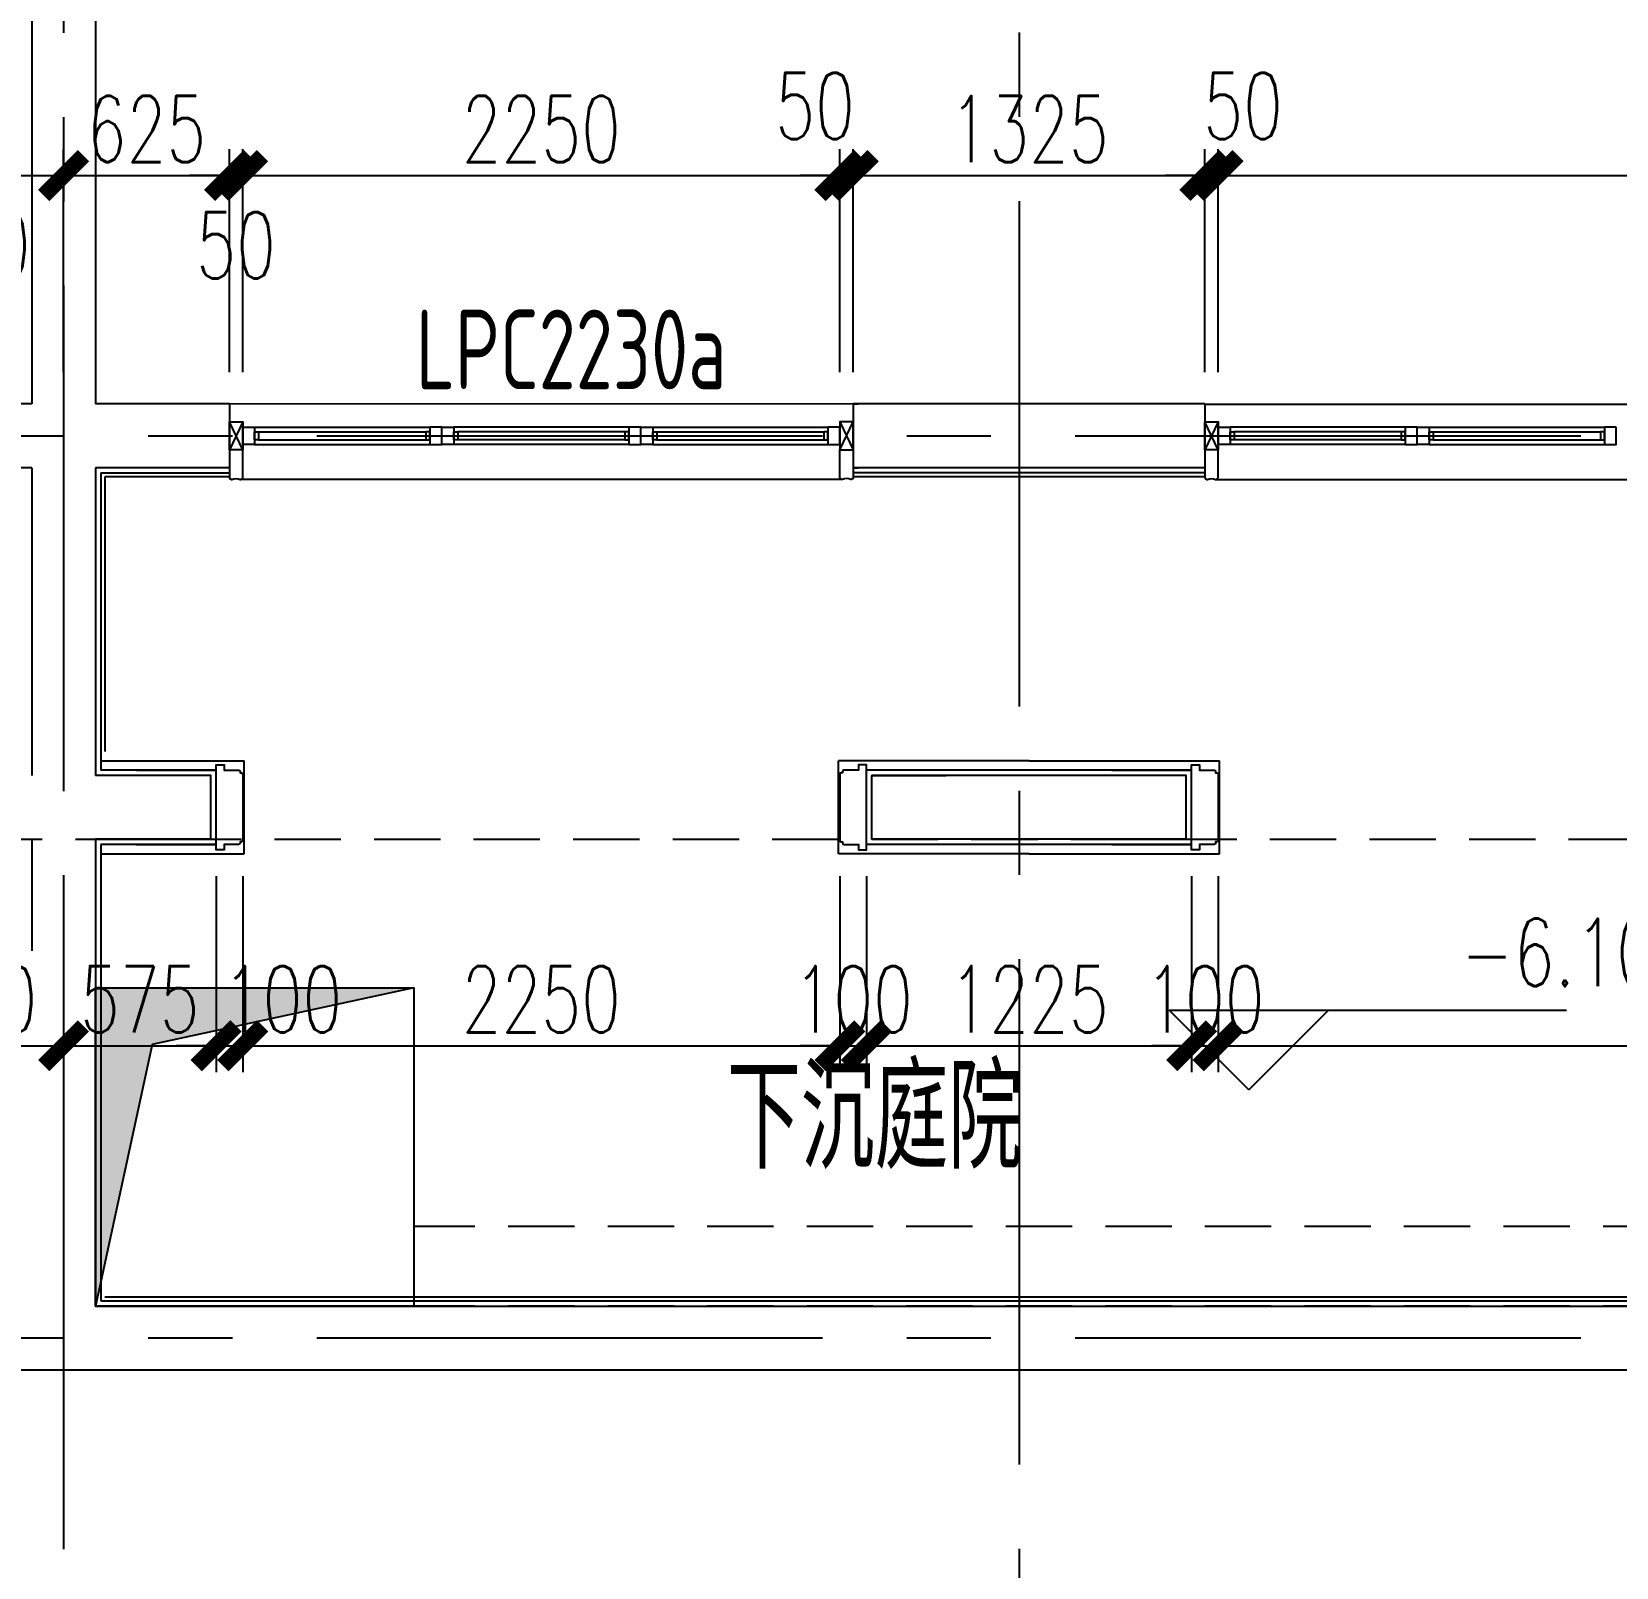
# Model space of a CAD drawing. Extents: x 296441 to 853063, y 459050 to 1117990.
# Drawn here: x 648778 to 654748, y 870055 to 875843 of the extents above; entities that cross this region are included whole.
import ezdxf

# ---------------------------------------------------------------- set-up
doc = ezdxf.new("R2010")
doc.units = 0
doc.header["$LTSCALE"] = 1000
for name, pattern in [('14-FL01-P$0$HIDDEN', [0.375, 0.25, -0.125]), ('14-GRID$0$CENTER2', [28.575, 19.05, -3.175, 3.175, -3.175]), ('BSMT-PLAN-BS01$0$$0$HIDDEN', [0.375, 0.25, -0.125]), ('DZ-3-PLAN-FL01$0$DASHED2', [0.375, 0.25, -0.125])]:
    doc.linetypes.add(name, pattern=pattern)
for name, color, linetype in [('14-GRID$0$G-GRID', 9, '14-GRID$0$CENTER2'), ('14-PLAN-BS01-P$0$A-ANNO-LEVL', 3, 'Continuous'), ('14-PLAN-BS01-P$0$A-ROOM-IDEN', 4, 'Continuous'), ('A-ROOF', 2, 'Continuous'), ('BSMT-PLAN-BS01$0$A-WALL', 1, 'Continuous'), ('DZ-3-PLAN-FL01$0$A-WALL', 1, 'Continuous'), ('DZ-PLAN-MAIN-FL01$0$A-WIND-IDEN', 33, 'Continuous'), ('E-TEXT-BS01-MI-14$0$A-ROOM-IDEN', 4, 'Continuous'), ('E1-BS01-14$0$A-WALL-FNSH', 6, 'Continuous'), ('E1-BS01-18-19$0$A-FLOR', 23, 'Continuous'), ('E1-BS01-18-19$0$A-OVLK', 140, 'Continuous'), ('E1-BS01-18-19$0$A-SECT-WIND', 155, 'Continuous'), ('E1-BS01-18-19$0$A-SECT-WOOD', 17, 'Continuous'), ('E1-BS01-18-19$0$A-WALL-FNSH', 6, 'Continuous'), ('E1-BS01-18-19$0$G-XREF', 2, 'Continuous'), ('E1-BS01-20$0$A-WALL', 1, 'Continuous'), ('G-BS01-20$0$A-OVLK', 140, 'Continuous'), ('menchuangtao1$0$A-DETL-STONE', 42, 'Continuous'), ('menchuangtao1$0$A-WALL', 1, 'Continuous'), ('menchuangtao1$0$A_CUR_FRAME', 112, 'Continuous'), ('mentao100$0$A-SECT-FNSH', 6, 'Continuous'), ('mentao100$0$A-SECT-STONE', 42, 'Continuous'), ('mentao100$0$A-WALL', 1, 'Continuous'), ('PUB_TEXT', 7, 'Continuous'), ('WALL', 242, 'Continuous'), ('ZT0_默认图层-----PM、LM、DY、JD', 7, 'Continuous'), ('ZT1_Dim---标注---PM、LM、DY、JD', 252, 'Continuous')]:
    doc.layers.add(name, color=color, linetype=linetype)
doc.styles.add('_TCH_DIM', font='SIMPLEX', dxfattribs={"bigfont": 'GBCBIG'})
doc.styles.get("Standard").update_dxf_attribs({"font": 'gbenor.shx', "bigfont": 'gbcbig.shx'})
doc.styles.add('ZT-DIMSTYLE', font='ROMANS.shx', dxfattribs={"width": 0.7, "bigfont": 'CHINESE.shx'})
doc.dimstyles.new('ZT-DIM100', dxfattribs={"dimscale": 100, "dimtxt": 2.5, "dimasz": 1.5, "dimexe": 1, "dimexo": 1, "dimgap": 0.5, "dimtad": 1, "dimdec": 0, "dimdsep": 46, "dimtxsty": 'ZT-DIMSTYLE', "dimblk": 'ARCHTICK', "dimcen": 2.5, "dimclrd": 175, "dimclre": 175, "dimclrt": 7, "dimazin": 2, "dimtfac": 1, "dimtix": 1, "dimtmove": 2, "dimatfit": 3, "dimfxl": 0, "dimarcsym": 0})

# ---------------------------------------------------------------- blocks, each defined once
blk = doc.blocks.new('E1-BS01-18-19$0$750----DDDD')
at = {"layer": 'E1-BS01-18-19$0$A-SECT-WIND'}
for p, q in [((45, 32.5), (705, 32.5)), ((60, 15), (690, 15)), ((45, -32.5), (705, -32.5)), ((60, -15), (690, -15))]:
    blk.add_line(p, q, dxfattribs=at)
at = {"layer": 'E1-BS01-18-19$0$A-SECT-WOOD'}
for points in [[(0, 32.5), (45, 32.5), (45, -32.5), (0, -32.5)], [(60, 15), (60, -15), (45, -15), (45, 15)], [(690, 15), (690, -15), (705, -15), (705, 15)], [(750, 32.5), (705, 32.5), (705, -32.5), (750, -32.5)]]:
    blk.add_lwpolyline(points, close=True, dxfattribs=at)
blk = doc.blocks.new('menchuangtao1')
at = {"layer": 'menchuangtao1$0$A-DETL-STONE'}
blk.add_lwpolyline([(-10, -52.5), (-10, -159.2, -0.471625), (-15, -162.1, -0.528396), (-19.5, -164.7, 0.241692), (-50.5, -164.7, -0.528396), (-55, -162.1, -0.471625), (-60, -159.2), (-60, -52.5)], format="xyb", close=True, dxfattribs=at)
at = {"layer": 'menchuangtao1$0$A-WALL'}
for p, q in [((-10, 120), (-10, -120)), ((-10, 120), (10, 120)), ((-10, -120), (10, -120))]:
    blk.add_line(p, q, dxfattribs=at)
at = {"layer": 'menchuangtao1$0$A_CUR_FRAME'}
for p, q in [((-60, -52.5), (-10, 52.5)), ((-60, 52.5), (-10, -52.5))]:
    blk.add_line(p, q, dxfattribs=at)
blk.add_lwpolyline([(-10, -52.5), (-10, 52.5), (-60, 52.5), (-60, -52.5)], close=True, dxfattribs=at)
blk = doc.blocks.new('6yhd')
at = {"layer": 'E1-BS01-14$0$A-WALL-FNSH'}
for p, q in [((-4299.9, -3740), (-2975.1, -3740)), ((-140, -3740), (-624.9, -3740))]:
    blk.add_line(p, q, dxfattribs=at)
at = {"layer": 'E1-BS01-18-19$0$A-FLOR'}
for p, q in [((-4298.4, -3480.4), (-8900, -3480.4)), ((-2975.1, -3480), (-623.4, -3480.4)), ((-4341.8, -3765), (-8858.1, -3765)), ((-2933.2, -3765), (-666.8, -3765))]:
    blk.add_line(p, q, dxfattribs=at)
at = {"layer": 'E1-BS01-18-19$0$A-OVLK'}
for p, q in [((-4300, -3755), (-2975.1, -3755)), ((-624.9, -3755), (-155, -3755))]:
    blk.add_line(p, q, dxfattribs=at)
at = {"layer": 'WALL'}
for p, q in [((-9480, 7380), (-9480, -3480)), ((-120, 4080), (-120.3, -3480)), ((-9480, -3480), (-8900, -3480)), ((-4299.9, -3480), (-2975.1, -3480)), ((-4299.9, -3480), (-4299.9, -3720)), ((-2975.1, -3480), (-2975.1, -3720)), ((-624.9, -3480), (-120.3, -3480)), ((-624.9, -3480), (-624.9, -3720)), ((-9480, -3720), (-8900, -3720)), ((-4299.9, -3720), (-2975.1, -3720)), ((-624.9, -3720), (-120, -3720))]:
    blk.add_line(p, q, dxfattribs=at)
at = {"extrusion": (0, 0, -1), "zscale": -1}
for p in [(5100, -3600), (2174.9, -3600), (674.9, -3600)]:
    blk.add_blockref('E1-BS01-18-19$0$750----DDDD', p, dxfattribs=at)
for p in [(-5100, -3600), (-2174.9, -3600)]:
    blk.add_blockref('E1-BS01-18-19$0$750----DDDD', p)
at = {"layer": 'E1-BS01-18-19$0$G-XREF'}
blk.add_blockref('menchuangtao1', (-4289.9, -3600), dxfattribs=at)
at = {"layer": 'E1-BS01-18-19$0$G-XREF', "extrusion": (0, 0, -1), "zscale": -1}
blk.add_blockref('menchuangtao1', (2985.1, -3600), dxfattribs=at)
at = {"layer": 'WALL'}
blk.add_blockref('menchuangtao1', (-614.9, -3600), dxfattribs=at)
blk = doc.blocks.new('20B-1')
at = {"layer": '14-PLAN-BS01-P$0$A-ANNO-LEVL'}
for p, q in [((863748.5, 68328.1), (863448.5, 68628.1)), ((863448.5, 68628.1), (864944.5, 68628.1)), ((863748.5, 68328.1), (864048.5, 68628.1))]:
    blk.add_line(p, q, dxfattribs=at)
at = {"layer": 'DZ-PLAN-MAIN-FL01$0$A-WIND-IDEN', "color": 2, "width": 0.8}
blk.add_text('LPC2230a', height=300, dxfattribs=at).set_placement((860610.3, 70968.3))
at = {"layer": 'E-TEXT-BS01-MI-14$0$A-ROOM-IDEN'}
blk.add_text('下沉庭院', height=385.82, dxfattribs=at).set_placement((861782.7, 68029.9))
at = {"layer": 'PUB_TEXT', "style": '_TCH_DIM', "width": 0.705882}
blk.add_text('-6.100', height=255, dxfattribs=at).set_placement((864545.9, 68718.1))
blk = doc.blocks.new('2133')
at = {"layer": 'A-ROOF'}
h = blk.add_hatch(color=239, dxfattribs=at)
h.dxf.hatch_style = 1
h.paths.add_polyline_path([(2190184.9, 1716690.7), (2190876.8, 1716840.9), (2190941.9, 1716904.7), (2189970.9, 1716904.7), (2189970.9, 1715907), (2190014.8, 1715907)])
h.paths.add_polyline_path([(2190014.8, 1715907), (2189970.9, 1715907), (2189970.9, 1715704.7)])
h.paths.add_polyline_path([(2190970.5, 1716904.7), (2190941.9, 1716904.7), (2190876.8, 1716840.9), (2190970.5, 1716861.2)])
h.paths.add_polyline_path([(2191170.9, 1716904.7), (2190970.5, 1716904.7), (2190970.5, 1716861.2)])
at = {"layer": '14-PLAN-BS01-P$0$A-ROOM-IDEN', "linetype": '14-FL01-P$0$HIDDEN'}
for points in [[(2199275.9, 1716004.7), (2191170.9, 1716004.7)], [(2199275.9, 1715704.7), (2191170.9, 1715704.7)]]:
    blk.add_lwpolyline(points, dxfattribs=at)
at = {"layer": 'A-ROOF', "color": 239}
blk.add_lwpolyline([(2189970.9, 1716904.7), (2191170.9, 1716904.7), (2191170.9, 1715704.7), (2189970.9, 1715704.7)], close=True, dxfattribs=at)
blk.add_lwpolyline([(2189970.9, 1716904.7), (2191170.9, 1716904.7), (2191170.9, 1715704.7), (2189970.9, 1715704.7)], close=True, dxfattribs=at)
blk.add_lwpolyline([(2191170.9, 1716904.7), (2190184.9, 1716690.7), (2189970.9, 1715704.7)], dxfattribs=at)
blk = doc.blocks.new('mentao100')
at = {"layer": 'mentao100$0$A-SECT-FNSH'}
for p, q in [((-280, 140), (20, 140)), ((-280, -140), (20, -140))]:
    blk.add_line(p, q, dxfattribs=at)
at = {"layer": 'mentao100$0$A-SECT-STONE', "ltscale": 0.1}
blk.add_lwpolyline([(20, 140), (20, 160), (50, 160), (50, 140), (105, 140, -0.414214), (110, 135), (110, 130), (115, 130, -0.414165), (120, 125), (120, 97.7), (120, -125, -0.414165), (115, -130), (110, -130), (110, -135, -0.414214), (105, -140), (50, -140), (50, -160), (20, -160), (20, -140)], format="xyb", close=True, dxfattribs=at)
at = {"layer": 'mentao100$0$A-WALL'}
blk.add_lwpolyline([(-280, -120), (0, -120), (0, 120), (-280, 120)], dxfattribs=at)
blk = doc.blocks.new('_ArchTick')
at = {"color": 0, "linetype": 'ByBlock', "const_width": 0.4}
blk.add_lwpolyline([(-0.5, -0.5), (0.5, 0.5)], dxfattribs=at)
blk = doc.blocks.new('*D2205')
at = {"layer": 'Defpoints', "color": 0, "ltscale": 1000, "transparency": 16777216}
for p in [(653248.4, 872759.3), (657748.5, 872759.3), (657748.5, 872020.5)]:
    blk.add_point(p, dxfattribs=at)
at = {"layer": 'ZT1_Dim---标注---PM、LM、DY、JD', "color": 175, "linetype": 'ByBlock', "lineweight": -2, "ltscale": 1000, "transparency": 16777216}
for p, q in [((653248.4, 872659.3), (653248.4, 871920.5)), ((657748.5, 872659.3), (657748.5, 871920.5))]:
    blk.add_line(p, q, dxfattribs=at)
at = {"layer": 'ZT1_Dim---标注---PM、LM、DY、JD', "color": 175, "lineweight": -2, "ltscale": 1000, "transparency": 16777216}
blk.add_line((653248.4, 872020.5), (657748.5, 872020.5), dxfattribs=at)
at = {"layer": 'ZT1_Dim---标注---PM、LM、DY、JD', "color": 175, "lineweight": -2, "ltscale": 1000, "transparency": 16777216, "xscale": 150, "yscale": 150, "zscale": 150, "rotation": 180}
blk.add_blockref('_ArchTick', (653248.4, 872020.5), dxfattribs=at)
at = {"layer": 'ZT1_Dim---标注---PM、LM、DY、JD', "color": 175, "lineweight": -2, "ltscale": 1000, "transparency": 16777216, "xscale": 150, "yscale": 150, "zscale": 150}
blk.add_blockref('_ArchTick', (657748.5, 872020.5), dxfattribs=at)
at = {"layer": 'ZT1_Dim---标注---PM、LM、DY、JD', "color": 7, "ltscale": 1000, "transparency": 16777216, "insert": (655498.4, 872195.5), "char_height": 250, "attachment_point": 5, "style": 'ZT-DIMSTYLE'}
blk.add_mtext('4500', dxfattribs=at)
blk = doc.blocks.new('*D2206')
at = {"layer": 'Defpoints', "color": 0, "ltscale": 1000, "transparency": 16777216}
for p in [(653148.4, 872759.3), (653248.4, 872759.3), (653248.4, 872020.5)]:
    blk.add_point(p, dxfattribs=at)
at = {"layer": 'ZT1_Dim---标注---PM、LM、DY、JD', "color": 175, "linetype": 'ByBlock', "lineweight": -2, "ltscale": 1000, "transparency": 16777216}
for p, q in [((653148.4, 872659.3), (653148.4, 871920.5)), ((653248.4, 872659.3), (653248.4, 871920.5))]:
    blk.add_line(p, q, dxfattribs=at)
at = {"layer": 'ZT1_Dim---标注---PM、LM、DY、JD', "color": 175, "lineweight": -2, "ltscale": 1000, "transparency": 16777216}
for p, q in [((653148.4, 872020.5), (652998.4, 872020.5)), ((653148.4, 872020.5), (653248.4, 872020.5)), ((653248.4, 872020.5), (653398.4, 872020.5))]:
    blk.add_line(p, q, dxfattribs=at)
at = {"layer": 'ZT1_Dim---标注---PM、LM、DY、JD', "color": 175, "lineweight": -2, "ltscale": 1000, "transparency": 16777216, "xscale": 150, "yscale": 150, "zscale": 150}
blk.add_blockref('_ArchTick', (653148.4, 872020.5), dxfattribs=at)
at = {"layer": 'ZT1_Dim---标注---PM、LM、DY、JD', "color": 175, "lineweight": -2, "ltscale": 1000, "transparency": 16777216, "xscale": 150, "yscale": 150, "zscale": 150, "rotation": 180}
blk.add_blockref('_ArchTick', (653248.4, 872020.5), dxfattribs=at)
at = {"layer": 'ZT1_Dim---标注---PM、LM、DY、JD', "color": 7, "ltscale": 1000, "transparency": 16777216, "insert": (653198.4, 872195.5), "char_height": 250, "attachment_point": 5, "style": 'ZT-DIMSTYLE'}
blk.add_mtext('100', dxfattribs=at)
blk = doc.blocks.new('*D2207')
at = {"layer": 'Defpoints', "color": 0, "ltscale": 1000, "transparency": 16777216}
for p in [(651923.5, 872759.3), (653148.4, 872759.3), (653148.4, 872020.5)]:
    blk.add_point(p, dxfattribs=at)
at = {"layer": 'ZT1_Dim---标注---PM、LM、DY、JD', "color": 175, "linetype": 'ByBlock', "lineweight": -2, "ltscale": 1000, "transparency": 16777216}
for p, q in [((651923.5, 872659.3), (651923.5, 871920.5)), ((653148.4, 872659.3), (653148.4, 871920.5))]:
    blk.add_line(p, q, dxfattribs=at)
at = {"layer": 'ZT1_Dim---标注---PM、LM、DY、JD', "color": 175, "lineweight": -2, "ltscale": 1000, "transparency": 16777216}
blk.add_line((651923.5, 872020.5), (653148.4, 872020.5), dxfattribs=at)
at = {"layer": 'ZT1_Dim---标注---PM、LM、DY、JD', "color": 175, "lineweight": -2, "ltscale": 1000, "transparency": 16777216, "xscale": 150, "yscale": 150, "zscale": 150, "rotation": 180}
blk.add_blockref('_ArchTick', (651923.5, 872020.5), dxfattribs=at)
at = {"layer": 'ZT1_Dim---标注---PM、LM、DY、JD', "color": 175, "lineweight": -2, "ltscale": 1000, "transparency": 16777216, "xscale": 150, "yscale": 150, "zscale": 150}
blk.add_blockref('_ArchTick', (653148.4, 872020.5), dxfattribs=at)
at = {"layer": 'ZT1_Dim---标注---PM、LM、DY、JD', "color": 7, "ltscale": 1000, "transparency": 16777216, "insert": (652536, 872195.5), "char_height": 250, "attachment_point": 5, "style": 'ZT-DIMSTYLE'}
blk.add_mtext('1225', dxfattribs=at)
blk = doc.blocks.new('*D2208')
at = {"layer": 'Defpoints', "color": 0, "ltscale": 1000, "transparency": 16777216}
for p in [(651823.5, 872759.3), (651923.5, 872759.3), (651923.5, 872020.5)]:
    blk.add_point(p, dxfattribs=at)
at = {"layer": 'ZT1_Dim---标注---PM、LM、DY、JD', "color": 175, "linetype": 'ByBlock', "lineweight": -2, "ltscale": 1000, "transparency": 16777216}
for p, q in [((651823.5, 872659.3), (651823.5, 871920.5)), ((651923.5, 872659.3), (651923.5, 871920.5))]:
    blk.add_line(p, q, dxfattribs=at)
at = {"layer": 'ZT1_Dim---标注---PM、LM、DY、JD', "color": 175, "lineweight": -2, "ltscale": 1000, "transparency": 16777216}
for p, q in [((651823.5, 872020.5), (651673.5, 872020.5)), ((651823.5, 872020.5), (651923.5, 872020.5)), ((651923.5, 872020.5), (652073.5, 872020.5))]:
    blk.add_line(p, q, dxfattribs=at)
at = {"layer": 'ZT1_Dim---标注---PM、LM、DY、JD', "color": 175, "lineweight": -2, "ltscale": 1000, "transparency": 16777216, "xscale": 150, "yscale": 150, "zscale": 150}
blk.add_blockref('_ArchTick', (651823.5, 872020.5), dxfattribs=at)
at = {"layer": 'ZT1_Dim---标注---PM、LM、DY、JD', "color": 175, "lineweight": -2, "ltscale": 1000, "transparency": 16777216, "xscale": 150, "yscale": 150, "zscale": 150, "rotation": 180}
blk.add_blockref('_ArchTick', (651923.5, 872020.5), dxfattribs=at)
at = {"layer": 'ZT1_Dim---标注---PM、LM、DY、JD', "color": 7, "ltscale": 1000, "transparency": 16777216, "insert": (651873.5, 872195.5), "char_height": 250, "attachment_point": 5, "style": 'ZT-DIMSTYLE'}
blk.add_mtext('100', dxfattribs=at)
blk = doc.blocks.new('*D2209')
at = {"layer": 'Defpoints', "color": 0, "ltscale": 1000, "transparency": 16777216}
for p in [(649573.4, 872759.3), (651823.5, 872759.3), (651823.5, 872020.5)]:
    blk.add_point(p, dxfattribs=at)
at = {"layer": 'ZT1_Dim---标注---PM、LM、DY、JD', "color": 175, "linetype": 'ByBlock', "lineweight": -2, "ltscale": 1000, "transparency": 16777216}
for p, q in [((649573.4, 872659.3), (649573.4, 871920.5)), ((651823.5, 872659.3), (651823.5, 871920.5))]:
    blk.add_line(p, q, dxfattribs=at)
at = {"layer": 'ZT1_Dim---标注---PM、LM、DY、JD', "color": 175, "lineweight": -2, "ltscale": 1000, "transparency": 16777216}
blk.add_line((649573.4, 872020.5), (651823.5, 872020.5), dxfattribs=at)
at = {"layer": 'ZT1_Dim---标注---PM、LM、DY、JD', "color": 175, "lineweight": -2, "ltscale": 1000, "transparency": 16777216, "xscale": 150, "yscale": 150, "zscale": 150, "rotation": 180}
blk.add_blockref('_ArchTick', (649573.4, 872020.5), dxfattribs=at)
at = {"layer": 'ZT1_Dim---标注---PM、LM、DY、JD', "color": 175, "lineweight": -2, "ltscale": 1000, "transparency": 16777216, "xscale": 150, "yscale": 150, "zscale": 150}
blk.add_blockref('_ArchTick', (651823.5, 872020.5), dxfattribs=at)
at = {"layer": 'ZT1_Dim---标注---PM、LM、DY、JD', "color": 7, "ltscale": 1000, "transparency": 16777216, "insert": (650698.5, 872195.5), "char_height": 250, "attachment_point": 5, "style": 'ZT-DIMSTYLE'}
blk.add_mtext('2250', dxfattribs=at)
blk = doc.blocks.new('*D2210')
at = {"layer": 'Defpoints', "color": 0, "ltscale": 1000, "transparency": 16777216}
for p in [(649473.4, 872759.3), (649573.4, 872759.3), (649573.4, 872020.5)]:
    blk.add_point(p, dxfattribs=at)
at = {"layer": 'ZT1_Dim---标注---PM、LM、DY、JD', "color": 175, "linetype": 'ByBlock', "lineweight": -2, "ltscale": 1000, "transparency": 16777216}
for p, q in [((649473.4, 872659.3), (649473.4, 871920.5)), ((649573.4, 872659.3), (649573.4, 871920.5))]:
    blk.add_line(p, q, dxfattribs=at)
at = {"layer": 'ZT1_Dim---标注---PM、LM、DY、JD', "color": 175, "lineweight": -2, "ltscale": 1000, "transparency": 16777216}
for p, q in [((649473.4, 872020.5), (649323.4, 872020.5)), ((649473.4, 872020.5), (649573.4, 872020.5)), ((649573.4, 872020.5), (649723.4, 872020.5))]:
    blk.add_line(p, q, dxfattribs=at)
at = {"layer": 'ZT1_Dim---标注---PM、LM、DY、JD', "color": 175, "lineweight": -2, "ltscale": 1000, "transparency": 16777216, "xscale": 150, "yscale": 150, "zscale": 150}
blk.add_blockref('_ArchTick', (649473.4, 872020.5), dxfattribs=at)
at = {"layer": 'ZT1_Dim---标注---PM、LM、DY、JD', "color": 175, "lineweight": -2, "ltscale": 1000, "transparency": 16777216, "xscale": 150, "yscale": 150, "zscale": 150, "rotation": 180}
blk.add_blockref('_ArchTick', (649573.4, 872020.5), dxfattribs=at)
at = {"layer": 'ZT1_Dim---标注---PM、LM、DY、JD', "color": 7, "ltscale": 1000, "transparency": 16777216, "insert": (649723.4, 872195.5), "char_height": 250, "attachment_point": 5, "style": 'ZT-DIMSTYLE'}
blk.add_mtext('100', dxfattribs=at)
blk = doc.blocks.new('*D2211')
at = {"layer": 'Defpoints', "color": 0, "ltscale": 1000, "transparency": 16777216}
for p in [(648898.5, 872759.3), (649473.4, 872759.3), (649473.4, 872020.5)]:
    blk.add_point(p, dxfattribs=at)
at = {"layer": 'ZT1_Dim---标注---PM、LM、DY、JD', "color": 175, "linetype": 'ByBlock', "lineweight": -2, "ltscale": 1000, "transparency": 16777216}
for p, q in [((648898.5, 872659.3), (648898.5, 871920.5)), ((649473.4, 872659.3), (649473.4, 871920.5))]:
    blk.add_line(p, q, dxfattribs=at)
at = {"layer": 'ZT1_Dim---标注---PM、LM、DY、JD', "color": 175, "lineweight": -2, "ltscale": 1000, "transparency": 16777216}
blk.add_line((648898.5, 872020.5), (649473.4, 872020.5), dxfattribs=at)
at = {"layer": 'ZT1_Dim---标注---PM、LM、DY、JD', "color": 175, "lineweight": -2, "ltscale": 1000, "transparency": 16777216, "xscale": 150, "yscale": 150, "zscale": 150, "rotation": 180}
blk.add_blockref('_ArchTick', (648898.5, 872020.5), dxfattribs=at)
at = {"layer": 'ZT1_Dim---标注---PM、LM、DY、JD', "color": 175, "lineweight": -2, "ltscale": 1000, "transparency": 16777216, "xscale": 150, "yscale": 150, "zscale": 150}
blk.add_blockref('_ArchTick', (649473.4, 872020.5), dxfattribs=at)
at = {"layer": 'ZT1_Dim---标注---PM、LM、DY、JD', "color": 7, "ltscale": 1000, "transparency": 16777216, "insert": (649185.9, 872195.5), "char_height": 250, "attachment_point": 5, "style": 'ZT-DIMSTYLE'}
blk.add_mtext('575', dxfattribs=at)
blk = doc.blocks.new('*D2212')
at = {"layer": 'Defpoints', "color": 0, "ltscale": 1000, "transparency": 16777216}
for p in [(648248.5, 872759.3), (648898.5, 872759.3), (648898.5, 872020.5)]:
    blk.add_point(p, dxfattribs=at)
at = {"layer": 'ZT1_Dim---标注---PM、LM、DY、JD', "color": 175, "linetype": 'ByBlock', "lineweight": -2, "ltscale": 1000, "transparency": 16777216}
for p, q in [((648248.5, 872659.3), (648248.5, 871920.5)), ((648898.5, 872659.3), (648898.5, 871920.5))]:
    blk.add_line(p, q, dxfattribs=at)
at = {"layer": 'ZT1_Dim---标注---PM、LM、DY、JD', "color": 175, "lineweight": -2, "ltscale": 1000, "transparency": 16777216}
blk.add_line((648248.5, 872020.5), (648898.5, 872020.5), dxfattribs=at)
at = {"layer": 'ZT1_Dim---标注---PM、LM、DY、JD', "color": 175, "lineweight": -2, "ltscale": 1000, "transparency": 16777216, "xscale": 150, "yscale": 150, "zscale": 150, "rotation": 180}
blk.add_blockref('_ArchTick', (648248.5, 872020.5), dxfattribs=at)
at = {"layer": 'ZT1_Dim---标注---PM、LM、DY、JD', "color": 175, "lineweight": -2, "ltscale": 1000, "transparency": 16777216, "xscale": 150, "yscale": 150, "zscale": 150}
blk.add_blockref('_ArchTick', (648898.5, 872020.5), dxfattribs=at)
at = {"layer": 'ZT1_Dim---标注---PM、LM、DY、JD', "color": 7, "ltscale": 1000, "transparency": 16777216, "insert": (648573.5, 872195.5), "char_height": 250, "attachment_point": 5, "style": 'ZT-DIMSTYLE'}
blk.add_mtext('650', dxfattribs=at)
blk = doc.blocks.new('*D2276')
at = {"layer": 'Defpoints', "color": 0, "ltscale": 1000, "transparency": 16777216}
for p in [(657748.5, 875300.4), (653248.4, 874459.3), (657748.5, 874459.3)]:
    blk.add_point(p, dxfattribs=at)
at = {"layer": 'ZT1_Dim---标注---PM、LM、DY、JD', "color": 175, "linetype": 'ByBlock', "lineweight": -2, "ltscale": 1000, "transparency": 16777216}
for p, q in [((653248.4, 874559.3), (653248.4, 875400.4)), ((657748.5, 874559.3), (657748.5, 875400.4)), ((653248.4, 875300.4), (657748.5, 875300.4))]:
    blk.add_line(p, q, dxfattribs=at)
at = {"layer": 'ZT1_Dim---标注---PM、LM、DY、JD', "color": 175, "lineweight": -2, "ltscale": 1000, "transparency": 16777216, "xscale": 150, "yscale": 150, "zscale": 150, "rotation": 180}
blk.add_blockref('_ArchTick', (653248.4, 875300.4), dxfattribs=at)
at = {"layer": 'ZT1_Dim---标注---PM、LM、DY、JD', "color": 175, "lineweight": -2, "ltscale": 1000, "transparency": 16777216, "xscale": 150, "yscale": 150, "zscale": 150}
blk.add_blockref('_ArchTick', (657748.5, 875300.4), dxfattribs=at)
at = {"layer": 'ZT1_Dim---标注---PM、LM、DY、JD', "color": 7, "ltscale": 1000, "transparency": 16777216, "insert": (655498.4, 875475.4), "char_height": 250, "attachment_point": 5, "style": 'ZT-DIMSTYLE'}
blk.add_mtext('4500', dxfattribs=at)
blk = doc.blocks.new('*D2277')
at = {"layer": 'Defpoints', "color": 0, "ltscale": 1000, "transparency": 16777216}
for p in [(653248.4, 875300.4), (653198.4, 874459.3), (653248.4, 874459.3)]:
    blk.add_point(p, dxfattribs=at)
at = {"layer": 'ZT1_Dim---标注---PM、LM、DY、JD', "color": 175, "linetype": 'ByBlock', "lineweight": -2, "ltscale": 1000, "transparency": 16777216}
for p, q in [((653198.4, 874559.3), (653198.4, 875400.4)), ((653248.4, 874559.3), (653248.4, 875400.4)), ((653198.4, 875300.4), (653048.4, 875300.4)), ((653198.4, 875300.4), (653248.4, 875300.4)), ((653248.4, 875300.4), (653398.4, 875300.4))]:
    blk.add_line(p, q, dxfattribs=at)
at = {"layer": 'ZT1_Dim---标注---PM、LM、DY、JD', "color": 175, "lineweight": -2, "ltscale": 1000, "transparency": 16777216, "xscale": 150, "yscale": 150, "zscale": 150}
blk.add_blockref('_ArchTick', (653198.4, 875300.4), dxfattribs=at)
at = {"layer": 'ZT1_Dim---标注---PM、LM、DY、JD', "color": 175, "lineweight": -2, "ltscale": 1000, "transparency": 16777216, "xscale": 150, "yscale": 150, "zscale": 150, "rotation": 180}
blk.add_blockref('_ArchTick', (653248.4, 875300.4), dxfattribs=at)
at = {"layer": 'ZT1_Dim---标注---PM、LM、DY、JD', "color": 7, "ltscale": 1000, "transparency": 16777216, "insert": (653342.2, 875562.9), "char_height": 250, "attachment_point": 5, "style": 'ZT-DIMSTYLE'}
blk.add_mtext('50', dxfattribs=at)
blk = doc.blocks.new('*D2278')
at = {"layer": 'Defpoints', "color": 0, "ltscale": 1000, "transparency": 16777216}
for p in [(653198.4, 875300.4), (651873.5, 874459.3, 0), (653198.4, 874459.3)]:
    blk.add_point(p, dxfattribs=at)
at = {"layer": 'ZT1_Dim---标注---PM、LM、DY、JD', "color": 175, "linetype": 'ByBlock', "lineweight": -2, "ltscale": 1000, "transparency": 16777216}
for p, q in [((651873.5, 874559.3), (651873.5, 875400.4)), ((653198.4, 874559.3), (653198.4, 875400.4)), ((651873.5, 875300.4), (653198.4, 875300.4))]:
    blk.add_line(p, q, dxfattribs=at)
at = {"layer": 'ZT1_Dim---标注---PM、LM、DY、JD', "color": 175, "lineweight": -2, "ltscale": 1000, "transparency": 16777216, "xscale": 150, "yscale": 150, "zscale": 150, "rotation": 180}
blk.add_blockref('_ArchTick', (651873.5, 875300.4), dxfattribs=at)
at = {"layer": 'ZT1_Dim---标注---PM、LM、DY、JD', "color": 175, "lineweight": -2, "ltscale": 1000, "transparency": 16777216, "xscale": 150, "yscale": 150, "zscale": 150}
blk.add_blockref('_ArchTick', (653198.4, 875300.4), dxfattribs=at)
at = {"layer": 'ZT1_Dim---标注---PM、LM、DY、JD', "color": 7, "ltscale": 1000, "transparency": 16777216, "insert": (652536, 875475.4), "char_height": 250, "attachment_point": 5, "style": 'ZT-DIMSTYLE'}
blk.add_mtext('1325', dxfattribs=at)
blk = doc.blocks.new('*D2279')
at = {"layer": 'Defpoints', "color": 0, "ltscale": 1000, "transparency": 16777216}
for p in [(651873.5, 875300.4), (651823.5, 874459.3), (651873.5, 874459.3)]:
    blk.add_point(p, dxfattribs=at)
at = {"layer": 'ZT1_Dim---标注---PM、LM、DY、JD', "color": 175, "linetype": 'ByBlock', "lineweight": -2, "ltscale": 1000, "transparency": 16777216}
for p, q in [((651823.5, 874559.3), (651823.5, 875400.4)), ((651873.5, 874559.3), (651873.5, 875400.4)), ((651823.5, 875300.4), (651673.5, 875300.4)), ((651823.5, 875300.4), (651873.5, 875300.4)), ((651873.5, 875300.4), (652023.5, 875300.4))]:
    blk.add_line(p, q, dxfattribs=at)
at = {"layer": 'ZT1_Dim---标注---PM、LM、DY、JD', "color": 175, "lineweight": -2, "ltscale": 1000, "transparency": 16777216, "xscale": 150, "yscale": 150, "zscale": 150}
blk.add_blockref('_ArchTick', (651823.5, 875300.4), dxfattribs=at)
at = {"layer": 'ZT1_Dim---标注---PM、LM、DY、JD', "color": 175, "lineweight": -2, "ltscale": 1000, "transparency": 16777216, "xscale": 150, "yscale": 150, "zscale": 150, "rotation": 180}
blk.add_blockref('_ArchTick', (651873.5, 875300.4), dxfattribs=at)
at = {"layer": 'ZT1_Dim---标注---PM、LM、DY、JD', "color": 7, "ltscale": 1000, "transparency": 16777216, "insert": (651729.7, 875562.9), "char_height": 250, "attachment_point": 5, "style": 'ZT-DIMSTYLE'}
blk.add_mtext('50', dxfattribs=at)
blk = doc.blocks.new('*D2280')
at = {"layer": 'Defpoints', "color": 0, "ltscale": 1000, "transparency": 16777216}
for p in [(651823.5, 875300.4), (649573.4, 874459.3), (651823.5, 874459.3)]:
    blk.add_point(p, dxfattribs=at)
at = {"layer": 'ZT1_Dim---标注---PM、LM、DY、JD', "color": 175, "linetype": 'ByBlock', "lineweight": -2, "ltscale": 1000, "transparency": 16777216}
for p, q in [((649573.4, 874559.3), (649573.4, 875400.4)), ((651823.5, 874559.3), (651823.5, 875400.4)), ((649573.4, 875300.4), (651823.5, 875300.4))]:
    blk.add_line(p, q, dxfattribs=at)
at = {"layer": 'ZT1_Dim---标注---PM、LM、DY、JD', "color": 175, "lineweight": -2, "ltscale": 1000, "transparency": 16777216, "xscale": 150, "yscale": 150, "zscale": 150, "rotation": 180}
blk.add_blockref('_ArchTick', (649573.4, 875300.4), dxfattribs=at)
at = {"layer": 'ZT1_Dim---标注---PM、LM、DY、JD', "color": 175, "lineweight": -2, "ltscale": 1000, "transparency": 16777216, "xscale": 150, "yscale": 150, "zscale": 150}
blk.add_blockref('_ArchTick', (651823.5, 875300.4), dxfattribs=at)
at = {"layer": 'ZT1_Dim---标注---PM、LM、DY、JD', "color": 7, "ltscale": 1000, "transparency": 16777216, "insert": (650698.5, 875475.4), "char_height": 250, "attachment_point": 5, "style": 'ZT-DIMSTYLE'}
blk.add_mtext('2250', dxfattribs=at)
blk = doc.blocks.new('*D2281')
at = {"layer": 'Defpoints', "color": 0, "ltscale": 1000, "transparency": 16777216}
for p in [(649573.4, 875300.4), (649523.4, 874459.3), (649573.4, 874459.3)]:
    blk.add_point(p, dxfattribs=at)
at = {"layer": 'ZT1_Dim---标注---PM、LM、DY、JD', "color": 175, "linetype": 'ByBlock', "lineweight": -2, "ltscale": 1000, "transparency": 16777216}
for p, q in [((649523.4, 874559.3), (649523.4, 875400.4)), ((649573.4, 874559.3), (649573.4, 875400.4)), ((649523.4, 875300.4), (649373.4, 875300.4)), ((649523.4, 875300.4), (649573.4, 875300.4)), ((649573.4, 875300.4), (649723.4, 875300.4))]:
    blk.add_line(p, q, dxfattribs=at)
at = {"layer": 'ZT1_Dim---标注---PM、LM、DY、JD', "color": 175, "lineweight": -2, "ltscale": 1000, "transparency": 16777216, "xscale": 150, "yscale": 150, "zscale": 150}
blk.add_blockref('_ArchTick', (649523.4, 875300.4), dxfattribs=at)
at = {"layer": 'ZT1_Dim---标注---PM、LM、DY、JD', "color": 175, "lineweight": -2, "ltscale": 1000, "transparency": 16777216, "xscale": 150, "yscale": 150, "zscale": 150, "rotation": 180}
blk.add_blockref('_ArchTick', (649573.4, 875300.4), dxfattribs=at)
at = {"layer": 'ZT1_Dim---标注---PM、LM、DY、JD', "color": 7, "ltscale": 1000, "transparency": 16777216, "insert": (649548.4, 875037.9), "char_height": 250, "attachment_point": 5, "style": 'ZT-DIMSTYLE'}
blk.add_mtext('50', dxfattribs=at)
blk = doc.blocks.new('*D2282')
at = {"layer": 'Defpoints', "color": 0, "ltscale": 1000, "transparency": 16777216}
for p in [(649523.4, 875300.4), (648898.5, 874459.3), (649523.4, 874459.3)]:
    blk.add_point(p, dxfattribs=at)
at = {"layer": 'ZT1_Dim---标注---PM、LM、DY、JD', "color": 175, "linetype": 'ByBlock', "lineweight": -2, "ltscale": 1000, "transparency": 16777216}
for p, q in [((648898.5, 874559.3), (648898.5, 875400.4)), ((649523.4, 874559.3), (649523.4, 875400.4)), ((648898.5, 875300.4), (649523.4, 875300.4))]:
    blk.add_line(p, q, dxfattribs=at)
at = {"layer": 'ZT1_Dim---标注---PM、LM、DY、JD', "color": 175, "lineweight": -2, "ltscale": 1000, "transparency": 16777216, "xscale": 150, "yscale": 150, "zscale": 150, "rotation": 180}
blk.add_blockref('_ArchTick', (648898.5, 875300.4), dxfattribs=at)
at = {"layer": 'ZT1_Dim---标注---PM、LM、DY、JD', "color": 175, "lineweight": -2, "ltscale": 1000, "transparency": 16777216, "xscale": 150, "yscale": 150, "zscale": 150}
blk.add_blockref('_ArchTick', (649523.4, 875300.4), dxfattribs=at)
at = {"layer": 'ZT1_Dim---标注---PM、LM、DY、JD', "color": 7, "ltscale": 1000, "transparency": 16777216, "insert": (649210.9, 875475.4), "char_height": 250, "attachment_point": 5, "style": 'ZT-DIMSTYLE'}
blk.add_mtext('625', dxfattribs=at)
blk = doc.blocks.new('*D2283')
at = {"layer": 'Defpoints', "color": 0, "ltscale": 1000, "transparency": 16777216}
for p in [(648898.5, 875300.4), (648198.5, 874459.3), (648898.5, 874459.3)]:
    blk.add_point(p, dxfattribs=at)
at = {"layer": 'ZT1_Dim---标注---PM、LM、DY、JD', "color": 175, "linetype": 'ByBlock', "lineweight": -2, "ltscale": 1000, "transparency": 16777216}
for p, q in [((648198.5, 874559.3), (648198.5, 875400.4)), ((648898.5, 874559.3), (648898.5, 875400.4)), ((648198.5, 875300.4), (648898.5, 875300.4))]:
    blk.add_line(p, q, dxfattribs=at)
at = {"layer": 'ZT1_Dim---标注---PM、LM、DY、JD', "color": 175, "lineweight": -2, "ltscale": 1000, "transparency": 16777216, "xscale": 150, "yscale": 150, "zscale": 150, "rotation": 180}
blk.add_blockref('_ArchTick', (648198.5, 875300.4), dxfattribs=at)
at = {"layer": 'ZT1_Dim---标注---PM、LM、DY、JD', "color": 175, "lineweight": -2, "ltscale": 1000, "transparency": 16777216, "xscale": 150, "yscale": 150, "zscale": 150}
blk.add_blockref('_ArchTick', (648898.5, 875300.4), dxfattribs=at)
at = {"layer": 'ZT1_Dim---标注---PM、LM、DY、JD', "color": 7, "ltscale": 1000, "transparency": 16777216, "insert": (648548.5, 875037.9), "char_height": 250, "attachment_point": 5, "style": 'ZT-DIMSTYLE'}
blk.add_mtext('700', dxfattribs=at)
blk = doc.blocks.new('*U2445')
at = {"layer": 'E1-BS01-18-19$0$A-OVLK'}
for p, q in [((-414.9, 175), (125, 175)), ((125, -175), (125, 175)), ((-414.9, -175), (125, -175))]:
    blk.add_line(p, q, dxfattribs=at)
blk = doc.blocks.new('*U2442')
at = {"layer": 'E1-BS01-18-19$0$A-OVLK'}
for p, q in [((-592.4, 175), (125, 175)), ((125, -175), (125, 175)), ((-592.4, -175), (125, -175))]:
    blk.add_line(p, q, dxfattribs=at)

msp = doc.modelspace()

# ---------------------------------------------------------------- linework, layer by layer
at = {"layer": '14-GRID$0$G-GRID', "color": 8, "ltscale": 0.1}
for p, q in [((648898.5, 900603), (648898.5, 867844.6)), ((652498.5, 880919.3), (652498.5, 867844.6)), ((598417.5, 874319.3), (676818.6, 874319.3)), ((598417.5, 870919.3), (676818.6, 870919.3))]:
    msp.add_line(p, q, dxfattribs=at)
at = {"layer": 'BSMT-PLAN-BS01$0$A-WALL', "color": 1}
for p, q in [((649018.5, 873399.3), (649018.5, 873039.3)), ((649018.5, 872799.3), (649018.5, 871039.3)), ((649018.5, 871039.3), (658378.5, 871039.3)), ((608578.5, 870799.3), (668218.5, 870799.3))]:
    msp.add_line(p, q, dxfattribs=at)
at = {"layer": 'BSMT-PLAN-BS01$0$A-WALL', "color": 5, "linetype": 'BSMT-PLAN-BS01$0$$0$HIDDEN'}
msp.add_line((608818.5, 872799.3), (667978.5, 872799.3), dxfattribs=at)
at = {"layer": 'E1-BS01-18-19$0$A-WALL-FNSH'}
for p, q in [((649473.4, 873059.3), (649038.5, 873059.3)), ((653148.4, 873059.3), (651923.5, 873059.3)), ((649473.4, 872779.3), (649038.5, 872779.3)), ((653148.4, 872779.3), (651923.5, 872779.3))]:
    msp.add_line(p, q, dxfattribs=at)
at = {"layer": 'E1-BS01-20$0$A-WALL'}
for p, q in [((648778.5, 874199.3), (648778.5, 873039.3)), ((649018.5, 874199.3), (649018.5, 873039.3)), ((648778.5, 872799.3), (648778.5, 872378.8)), ((649018.5, 872799.3), (649018.5, 872378.8))]:
    msp.add_line(p, q, dxfattribs=at)
at = {"layer": 'G-BS01-20$0$A-OVLK'}
for p, q in [((649053.5, 874164.3), (649053.5, 873129.3)), ((649053.5, 871074.3), (658343.5, 871074.3))]:
    msp.add_line(p, q, dxfattribs=at)
at = {"layer": 'mentao100$0$A-SECT-FNSH'}
for p, q in [((649038.5, 874179.3), (649038.5, 873059.3)), ((649038.5, 872779.3), (649038.5, 871059.3)), ((649038.5, 871059.3), (658358.5, 871059.3))]:
    msp.add_line(p, q, dxfattribs=at)
at = {"layer": 'WALL'}
for p, q in [((649453.4, 873039.3), (649018.5, 873039.3)), ((649453.4, 872799.3), (649453.4, 873039.3)), ((653128.4, 873039.3), (651943.5, 873039.3)), ((651943.5, 872799.3), (651943.5, 873039.3)), ((653128.4, 872799.3), (653128.4, 873039.3)), ((649453.4, 872799.3), (649018.5, 872799.3)), ((653128.4, 872799.3), (651943.5, 872799.3))]:
    msp.add_line(p, q, dxfattribs=at)

# ---------------------------------------------------------------- block references
msp.add_blockref('20B-1', (-210384.3, 803526.6))
at = {"layer": 'A-ROOF'}
msp.add_blockref('2133', (-1540952.4, -844665.4), dxfattribs=at)
at = {"layer": 'DZ-3-PLAN-FL01$0$A-WALL', "color": 33, "linetype": 'DZ-3-PLAN-FL01$0$DASHED2', "extrusion": (0, 0, -1), "zscale": -1}
for p in [(-639298.5, 877919.3), (-648898.5, 877919.3)]:
    msp.add_blockref('6yhd', p, dxfattribs=at)
at = {"layer": 'E1-BS01-18-19$0$G-XREF', "extrusion": (0, 0, -1), "xscale": -1, "zscale": -1}
for p in [(-649453.4, 872919.3), (-653128.4, 872919.3)]:
    msp.add_blockref('mentao100', p, dxfattribs=at)
at = {"layer": 'E1-BS01-18-19$0$G-XREF', "xscale": -1}
msp.add_blockref('mentao100', (651943.5, 872919.3), dxfattribs=at)
at = {"layer": 'ZT0_默认图层-----PM、LM、DY、JD', "ltscale": 1000}
for name, p in [('*U2445', (649453.4, 872919.3)), ('*U2442', (653128.4, 872919.3))]:
    msp.add_blockref(name, p, dxfattribs=at)
at = {"layer": 'ZT0_默认图层-----PM、LM、DY、JD', "ltscale": 1000, "xscale": -1}
msp.add_blockref('*U2442', (651943.5, 872919.3), dxfattribs=at)

# ---------------------------------------------------------------- dimensions: what is measured, and where the dimension line sits
at = {"layer": 'ZT1_Dim---标注---PM、LM、DY、JD', "ltscale": 1000}
for base, p1, p2, picture, middle in [((651873.5, 875300.4), (651823.5, 874459.3), (651873.5, 874459.3), '*D2279', (651729.7, 875562.9)), ((653248.4, 875300.4), (653198.4, 874459.3), (653248.4, 874459.3), '*D2277', (653342.2, 875562.9)), ((648898.5, 875300.4), (648198.5, 874459.3), (648898.5, 874459.3), '*D2283', (648548.5, 875037.9)), ((649573.4, 875300.4), (649523.4, 874459.3), (649573.4, 874459.3), '*D2281', (649548.4, 875037.9))]:
    dim = msp.add_linear_dim(base=base, p1=p1, p2=p2, dimstyle='ZT-DIM100', dxfattribs=at)
    dim.commit()
    dim.dimension.update_dxf_attribs({"geometry": picture, "text_midpoint": middle, "dimtype": 160})
for base, p1, p2, picture, middle in [((649523.4, 875300.4), (648898.5, 874459.3), (649523.4, 874459.3), '*D2282', (649210.9, 875475.4)), ((651823.5, 875300.4), (649573.4, 874459.3), (651823.5, 874459.3), '*D2280', (650698.5, 875475.4)), ((653198.4, 875300.4), (651873.5, 874459.3, 0), (653198.4, 874459.3), '*D2278', (652536, 875475.4)), ((657748.5, 875300.4), (653248.4, 874459.3), (657748.5, 874459.3), '*D2276', (655498.4, 875475.4))]:
    dim = msp.add_linear_dim(base=base, p1=p1, p2=p2, dimstyle='ZT-DIM100', dxfattribs=at)
    dim.commit()
    dim.dimension.update_dxf_attribs({"geometry": picture, "text_midpoint": middle})
for base, p1, p2, picture, middle in [((648898.5, 872020.5, 0), (648248.5, 872759.3, 0), (648898.5, 872759.3, 0), '*D2212', (648573.5, 872195.5, 0)), ((649473.4, 872020.5, 0), (648898.5, 872759.3, 0), (649473.4, 872759.3, 0), '*D2211', (649185.9, 872195.5, 0)), ((651823.5, 872020.5, 0), (649573.4, 872759.3, 0), (651823.5, 872759.3, 0), '*D2209', (650698.5, 872195.5, 0)), ((651923.5, 872020.5, 0), (651823.5, 872759.3, 0), (651923.5, 872759.3, 0), '*D2208', (651873.5, 872195.5, 0)), ((653148.4, 872020.5, 0), (651923.5, 872759.3, 0), (653148.4, 872759.3, 0), '*D2207', (652536, 872195.5, 0)), ((653248.4, 872020.5, 0), (653148.4, 872759.3, 0), (653248.4, 872759.3, 0), '*D2206', (653198.4, 872195.5, 0)), ((657748.5, 872020.5, 0), (653248.4, 872759.3, 0), (657748.5, 872759.3, 0), '*D2205', (655498.4, 872195.5, 0))]:
    dim = msp.add_linear_dim(base=base, p1=p1, p2=p2, dimstyle='ZT-DIM100', override={"dimfxl": 200}, dxfattribs=at)
    dim.commit()
    dim.dimension.update_dxf_attribs({"geometry": picture, "text_midpoint": middle})
dim = msp.add_linear_dim(base=(649573.4, 872020.5, 0), p1=(649473.4, 872759.3, 0), p2=(649573.4, 872759.3, 0), dimstyle='ZT-DIM100', override={"dimfxl": 200}, dxfattribs=at)
dim.commit()
dim.dimension.update_dxf_attribs({"geometry": '*D2210', "text_midpoint": (649723.4, 872195.5, 0), "dimtype": 160})

doc.saveas('drawing.dxf')
